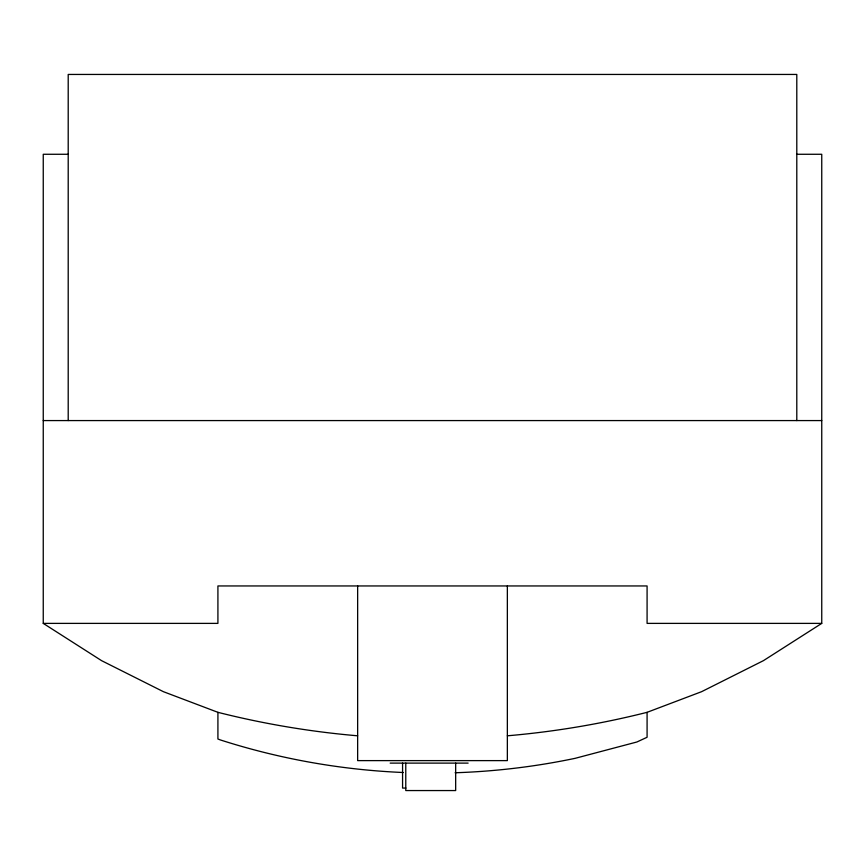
<?xml version="1.0" encoding="UTF-8"?>
<svg xmlns="http://www.w3.org/2000/svg" width="865" height="865" viewBox="0 0 865 865"><rect width="100%" height="100%" fill="white"/><g stroke="black" fill="none" stroke-linecap="round" stroke-linejoin="round"><path stroke-width="1.3" d="M796.795 154.273L821.75 154.273L821.75 623.384L763.438 660.644L701.591 691.686L647.085 712.327A876.31 876.31 0 0 1 507.344 735.801M68.205 154.273L43.25 154.273L43.25 623.384L101.562 660.644L163.409 691.686L217.915 712.327A876.31 876.31 0 0 0 357.656 735.801M43.25 420.574L821.75 420.574M43.25 623.384L217.915 623.384L217.915 585.951L647.085 585.951L647.085 623.384L821.75 623.384M390.169 763.114L468.127 763.114M405.912 788.069L402.571 788.069L402.571 763.114M796.795 420.574L796.795 74.444L68.205 74.444L68.205 420.574M647.085 712.327L647.085 737.272L636.878 741.997L575.106 758.335A694.595 694.595 0 0 1 455.098 772.759M507.355 585.951L507.355 760.616L357.645 760.616L357.645 585.951M455.671 763.114L455.671 790.556L405.772 790.556L405.772 763.114M217.915 712.327L217.915 739.002L220.499 739.986A694.595 694.595 0 0 0 403.252 772.51"/></g></svg>
